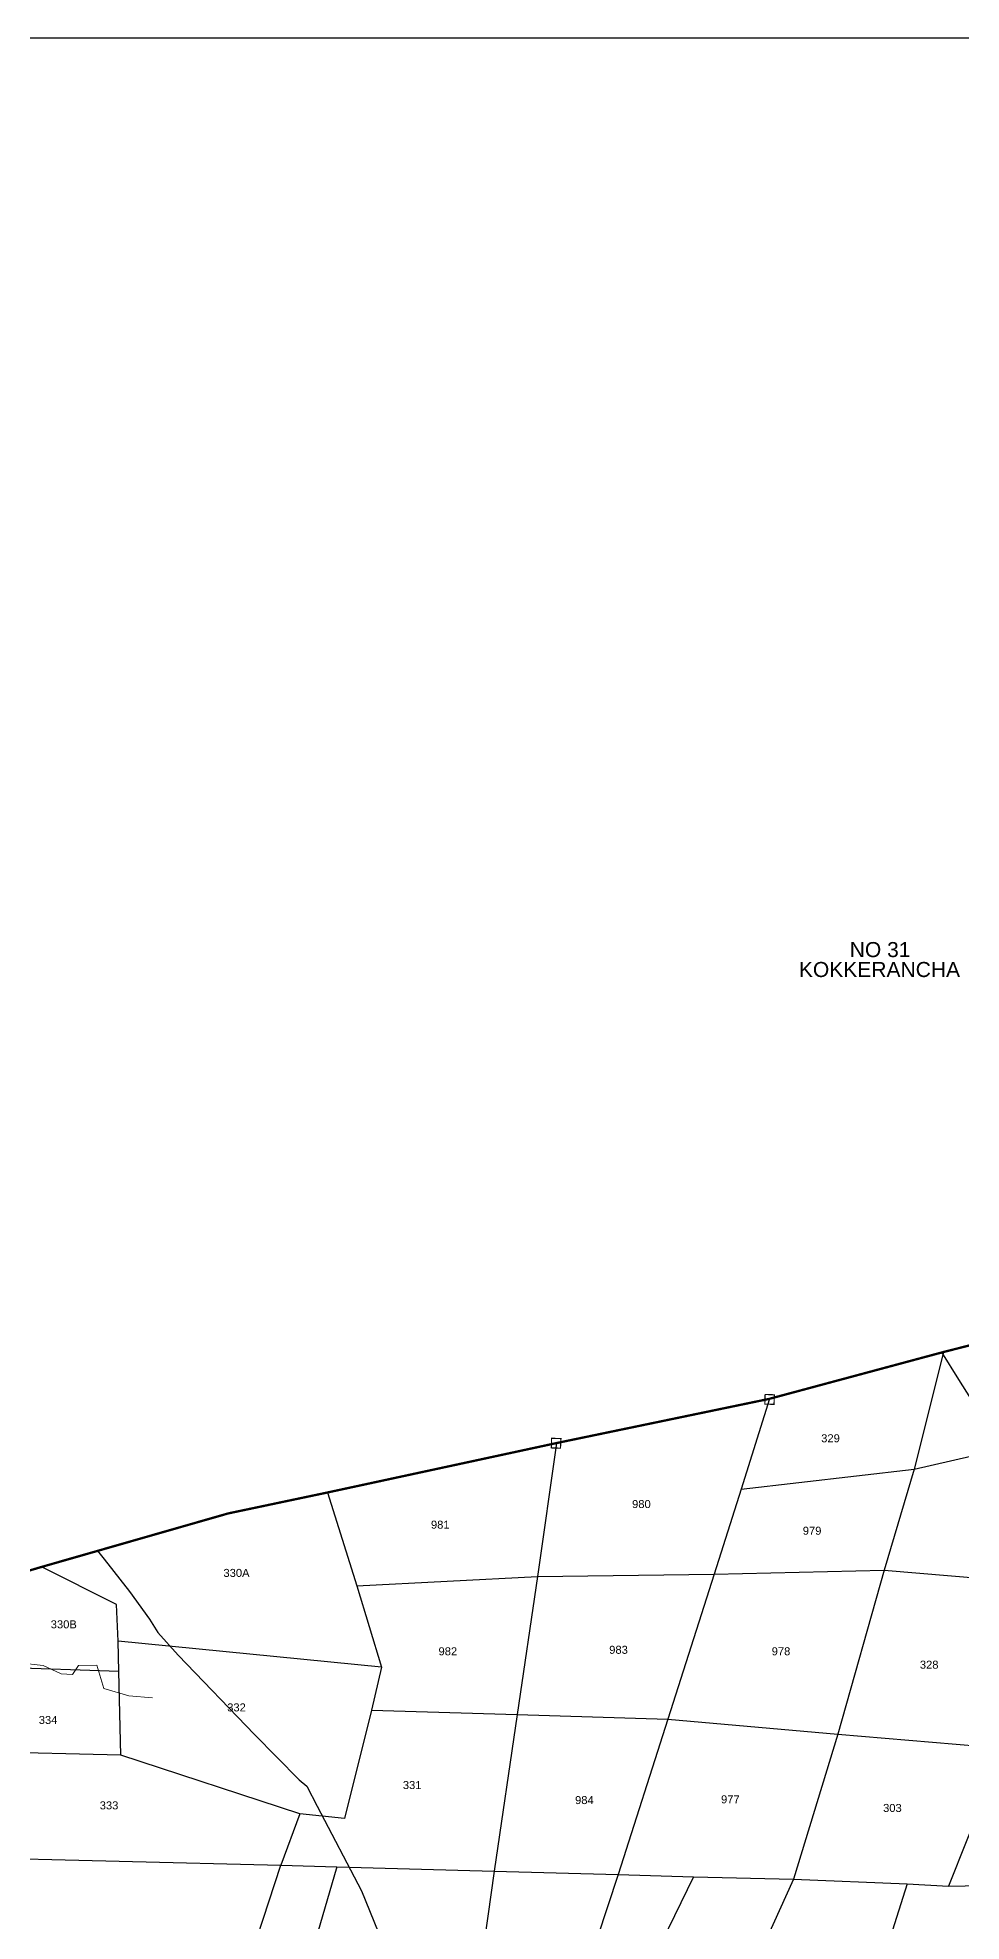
# Model space of a CAD drawing. Header units: inches. Extents: x -72 to 3350, y -615 to 1801.
# Drawn here: x 1116 to 1515, y 988 to 1801 of the extents above; entities that cross this region are included whole.
import ezdxf
from ezdxf.enums import TextEntityAlignment as Align

# ---------------------------------------------------------------- set-up
doc = ezdxf.new("R2010")
doc.units = ezdxf.units.IN
doc.header["$LTSCALE"] = 15
doc.header["$MEASUREMENT"] = 0
for name, color, linetype in [('BOUNDARY', 5, 'Continuous'), ('PLOT', 255, 'Continuous'), ('PLOT NO', 7, 'Continuous'), ('ROAD', 50, 'Continuous'), ('STONES', 3, 'Continuous'), ('STREAM', 130, 'Continuous'), ('V', 6, 'Continuous')]:
    doc.layers.add(name, color=color, linetype=linetype)
doc.styles.get("Standard").update_dxf_attribs({"font": 'arial.ttf'})

msp = doc.modelspace()

# ---------------------------------------------------------------- linework, layer by layer
at = {"layer": 'BOUNDARY', "const_width": 1}
msp.add_lwpolyline([(1110.6, 1138.88), (1118.08, 1141.08), (1198.74, 1164.2), (1241.64, 1173.24), (1340.61, 1194.59), (1432.53, 1213.68), (1507.74, 1233.9), (1581.75, 1252.69), (1635.83, 1266.1), (1693.78, 1277.51), (1771.65, 1303.47), (1816.38, 1317.91), (1849.19, 1328.32), (1908.51, 1346.69), (1978.09, 1368.1), (2066.63, 1395.72), (2128.24, 1415.35), (2177.11, 1432.12)], dxfattribs=at)
at = {"layer": 'PLOT', "color": 0}
for points in [[(1432.53, 1213.68), (1420.32, 1174.72), (1495.07, 1183.27), (1568.45, 1200.12), (1624.76, 1206.16), (1684.59, 1203.68), (1758.09, 1197.86), (1822.98, 1192.72), (1892.29, 1193.96), (1966.9, 1195.84), (1992.8, 1194.68), (2032.96, 1201.41), (2092.66, 1214.13), (2133.11, 1223.24), (2160.61, 1226.44), (2197.99, 1249.82), (2227.94, 1276.39), (2220.47, 1304.08), (2205.26, 1369.98)], [(1507.74, 1233.9), (1495.07, 1183.27), (1482.14, 1139.68)], [(1340.61, 1194.59), (1332.42, 1137)], [(1241.64, 1173.24), (1254.28, 1132.94), (1332.42, 1137), (1408.72, 1137.91), (1482.14, 1139.68), (1538.59, 1134.97), (1547.1, 1134.56), (1584.51, 1136.62), (1586.45, 1138.19), (1611.87, 1137.71), (1675.72, 1126.58), (1748.79, 1129.92), (1813.73, 1127.17), (1883.92, 1127.75), (1953.87, 1126.81), (1964.45, 1117.6), (1990.84, 1106.24), (2019.64, 1085.06), (2042.06, 1059.93), (2065.03, 1038.77), (2076.02, 1028.94), (2121.11, 1034.3), (2186.05, 1040.27)], [(1420.32, 1174.72), (1408.72, 1137.91)], [(1264.95, 1097.85), (1151.21, 1109.02), (1150.57, 1124.89), (1118.08, 1141.08)], [(1482.14, 1139.68), (1462.16, 1068.87), (1442.89, 1006.29)], [(1254.28, 1132.94), (1264.95, 1097.85), (1260.61, 1079.29), (1248.93, 1032.49), (1229.72, 1034.46), (1221.44, 1012.3)], [(1260.61, 1079.29), (1323.65, 1077.34), (1388.68, 1075.33), (1462.16, 1068.87), (1533.71, 1062.91), (1540.26, 1085.55), (1547.1, 1134.56)], [(1332.42, 1137), (1323.65, 1077.34), (1313.7, 1009.68)], [(1408.72, 1137.91), (1388.68, 1075.33), (1367.14, 1008.3)], [(1152.42, 1059.81), (1092.72, 1061.22), (1019.83, 1070.26), (989.17, 1073.06), (918.57, 1084.03), (896.37, 1087.68), (842.59, 1096.24), (808.27, 1104.59), (808.46, 1124.65)], [(1229.72, 1034.46), (1152.42, 1059.81), (1151.56, 1095.97), (1151.21, 1109.02)], [(1151.56, 1095.97), (1101.33, 1097.64)], [(1533.71, 1062.91), (1509.89, 1003.22)], [(1081.68, 1015.76), (1221.44, 1012.3), (1245.63, 1011.59), (1313.7, 1009.68), (1367.14, 1008.3), (1399.71, 1007.24), (1442.89, 1006.29), (1492.06, 1004.26), (1509.89, 1003.22), (1531.46, 1003.68), (1540.07, 1003.79), (1577.48, 1002.28), (1624.46, 1000.62), (1655.97, 998.58), (1726.41, 995.31), (1749.56, 994.34), (1785.19, 993.15), (1819.84, 991.78), (1853.06, 990.4), (1901.49, 988.54), (1915.2, 988.09), (1950.18, 985.41)], [(1728.92, 956.17), (1695.43, 854.18), (1641.6, 872.05), (1626.19, 877.9), (1600.93, 887.2), (1567.7, 902.04), (1563.16, 892.02), (1523.9, 897.9), (1479.81, 890.9), (1459.97, 902.92), (1394.92, 900.12), (1394.25, 899.43), (1353.3, 911.92), (1335.61, 912.68), (1301.44, 922.76), (1265.51, 933.02), (1225.94, 943.95), (1201.04, 949.88), (1221.44, 1012.3)], [(1245.63, 1011.59), (1225.94, 943.95)], [(1313.7, 1009.68), (1301.44, 922.76)], [(1367.14, 1008.3), (1335.61, 912.68)], [(1399.71, 1007.24), (1353.3, 911.92)], [(1442.89, 1006.29), (1394.92, 900.12)], [(1492.06, 1004.26), (1459.97, 902.92)]]:
    msp.add_lwpolyline(points, dxfattribs=at)
at = {"layer": 'ROAD'}
for points in [[(1729.37, 951.91), (1707.73, 992.09), (1698.59, 1015.36), (1685.47, 1033.3), (1673.49, 1047.87), (1648.75, 1071.02), (1613.02, 1104.27), (1602.39, 1114.27), (1574.45, 1143.33), (1550.56, 1168.69), (1534.61, 1189.99), (1514.34, 1222.09), (1507.01, 1233.83)], [(1142.35, 1148.05), (1145.24, 1144.39), (1156.1, 1130.51), (1164.69, 1118.51), (1168.35, 1112.79), (1177.08, 1103.06), (1210.08, 1068.74), (1229.37, 1049.24), (1232.78, 1046.47), (1237.14, 1037.75), (1256.33, 1001.18), (1272.85, 960.49)]]:
    msp.add_lwpolyline(points, dxfattribs=at)
at = {"layer": 'STONES', "color": 3, "const_width": 0.5}
for points in [[(1430.68, 1215.57), (1430.58, 1211.41), (1434.52, 1211.3), (1434.72, 1215.42), (1430.68, 1215.57)], [(1338.46, 1196.66), (1338.36, 1192.49), (1342.3, 1192.39), (1342.5, 1196.5), (1338.46, 1196.66)]]:
    msp.add_lwpolyline(points, dxfattribs=at)
at = {"layer": 'STREAM', "color": 4, "lineweight": 0}
msp.add_lwpolyline([(1166.08, 1084.51), (1155.87, 1085.45), (1145.09, 1088.67), (1142.07, 1098.69), (1134.12, 1098.5), (1131.48, 1094.72), (1126.56, 1094.91), (1118.81, 1098.5), (1108.59, 1099.64)], dxfattribs=at)
at = {"layer": 'V', "color": 0}
msp.add_lwpolyline([(-71.53, 1801.42), (3349.68, 1801.42), (3349.68, -614.99), (-71.53, -614.99)], close=True, dxfattribs=at)

# ---------------------------------------------------------------- texts
at = {"layer": 'PLOT NO'}
for s, height, p in [('NO 31', 6.5, (1480.36, 1407.67)), ('KOKKERANCHA', 6.5, (1480.09, 1399.07)), ('329', 3.456, (1458.94, 1196.65)), ('980', 3.456, (1377.25, 1168.25)), ('981', 3.456, (1290.36, 1159.34)), ('979', 3.456, (1450.99, 1156.73)), ('330A', 3.456, (1202.34, 1138.52)), ('330B', 3.456, (1127.72, 1116.32)), ('982', 3.456, (1293.64, 1104.67)), ('983', 3.456, (1367.37, 1105.32)), ('978', 3.456, (1437.55, 1104.68)), ('328', 3.456, (1501.56, 1098.89)), ('332', 3.456, (1202.34, 1080.44)), ('334', 3.456, (1120.95, 1075.02)), ('331', 3.456, (1278.22, 1046.92)), ('984', 3.456, (1352.62, 1040.43)), ('977', 3.456, (1415.68, 1040.76)), ('333', 3.456, (1147.28, 1038.14)), ('303', 3.456, (1485.68, 1037.03))]:
    msp.add_text(s, height=height, dxfattribs=at).set_placement(p, align=Align.MIDDLE_CENTER)

doc.saveas('drawing.dxf')
